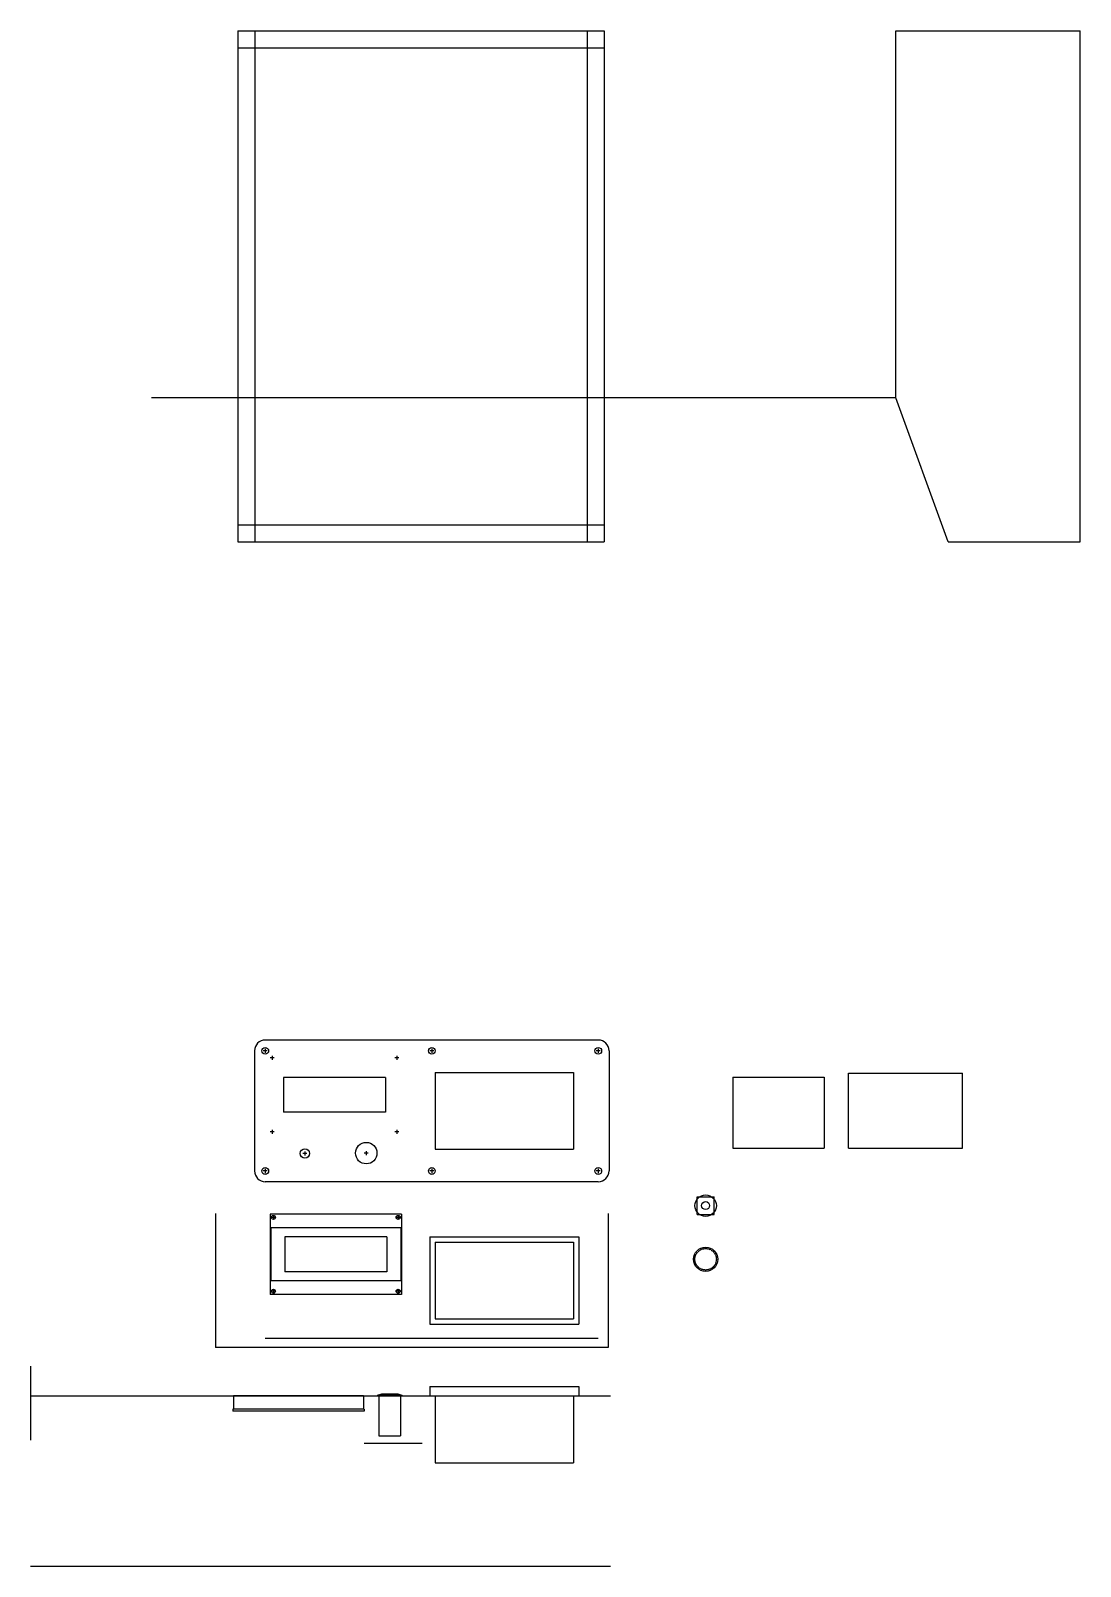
# Model space of a CAD drawing. Header units: millimetres. Extents: x -254 to 529, y -175 to 969.
import ezdxf

# ---------------------------------------------------------------- set-up
doc = ezdxf.new("R2010")
doc.units = ezdxf.units.MM
doc.header["$MEASUREMENT"] = 0
doc.linetypes.add('HIDDEN', pattern=[0.375, 0.25, -0.125])
doc.layers.add('Hidden', color=7, linetype='HIDDEN')

msp = doc.modelspace()

# ---------------------------------------------------------------- linework, layer by layer
for p, q in [((-99.4, 969.4), (-99.4, 588.4)), ((-99.4, 969.4), (173.7, 969.4)), ((-86.7, 969.4), (-86.7, 588.4)), ((161, 969.4), (161, 588.4)), ((173.7, 969.4), (173.7, 588.4)), ((391.2, 695.9), (391.2, 969.4)), ((391.2, 969.4), (528.7, 969.4)), ((528.7, 588.4), (528.7, 969.4)), ((-99.4, 956.7), (173.7, 956.7)), ((391.2, 695.9), (-163.6, 695.9)), ((430.3, 588.4), (391.2, 695.9)), ((-99.4, 601.1), (173.7, 601.1)), ((-99.4, 588.4), (173.7, 588.4)), ((430.3, 588.4), (528.7, 588.4)), ((-86.9, 209.2), (-86.9, 119.6)), ((-77.4, 209.2), (-80.4, 209.2)), ((169.4, 217.2), (-78.9, 217.2)), ((-78.9, 210.7), (-78.9, 207.7)), ((46.8, 209.2), (43.8, 209.2)), ((45.3, 210.7), (45.3, 207.7)), ((170.9, 209.2), (167.9, 209.2)), ((169.4, 210.7), (169.4, 207.7)), ((177.4, 209.2), (177.4, 119.6)), ((-72.3, 203.9), (-75.3, 203.9)), ((-72.3, 203.9), (-75.3, 203.9)), ((-73.8, 205.4), (-73.8, 202.4)), ((-73.8, 205.4), (-73.8, 202.4)), ((20.7, 203.9), (17.7, 203.9)), ((19.2, 205.4), (19.2, 202.4)), ((10.7, 189.4), (-65.3, 189.4)), ((-65.3, 189.4), (-65.3, 163.4)), ((10.7, 189.4), (10.7, 163.4)), ((47.9, 192.9), (150.9, 192.9)), ((47.9, 192.9), (47.9, 135.9)), ((150.9, 192.9), (150.9, 135.9)), ((269.8, 189.6), (269.8, 136.6)), ((269.8, 189.6), (337.8, 189.6)), ((337.8, 189.6), (337.8, 136.6)), ((355.9, 136.6), (355.9, 192.6)), ((355.9, 192.6), (440.9, 192.6)), ((440.9, 136.6), (440.9, 192.6)), ((10.7, 163.4), (-65.3, 163.4)), ((-72.3, 148.9), (-75.3, 148.9)), ((-73.8, 150.4), (-73.8, 147.4)), ((20.7, 148.9), (17.7, 148.9)), ((19.2, 150.4), (19.2, 147.4)), ((-47.8, 132.7), (-50.8, 132.7)), ((-49.3, 134.2), (-49.3, 131.2)), ((-2.1, 132.9), (-5.1, 132.9)), ((-3.6, 134.4), (-3.6, 131.4)), ((47.9, 135.9), (150.9, 135.9)), ((269.8, 136.6), (337.8, 136.6)), ((355.9, 136.6), (440.9, 136.6)), ((-77.4, 119.6), (-80.4, 119.6)), ((-78.9, 121.1), (-78.9, 118.1)), ((46.8, 119.6), (43.8, 119.6)), ((45.3, 121.1), (45.3, 118.1)), ((170.9, 119.6), (167.9, 119.6)), ((169.4, 121.1), (169.4, 118.1)), ((169.4, 111.6), (-78.9, 111.6)), ((243.2, 87.2), (243.2, 100.4)), ((243.2, 100.4), (255.7, 100.4)), ((255.7, 87.2), (255.7, 100.4)), ((-116.1, 88), (-116.1, -12)), ((22.7, 87.5), (-75.3, 87.5)), ((-75.3, 87.5), (-75.3, 27.5)), ((-71.3, 85), (-74.3, 85)), ((-72.8, 86.5), (-72.8, 83.5)), ((21.7, 85), (18.7, 85)), ((20.2, 86.5), (20.2, 83.5)), ((22.7, 87.5), (22.7, 27.5)), ((176.7, 88), (176.7, -12)), ((243.2, 87.2), (255.7, 87.2)), ((-74.8, 77.2), (-74.8, 37.7)), ((22.2, 77.2), (-74.8, 77.2)), ((-64.3, 70.5), (-64.3, 44.5)), ((11.7, 70.5), (-64.3, 70.5)), ((11.7, 70.5), (11.7, 44.5)), ((22.2, 77.2), (22.2, 37.7)), ((43.9, 70.5), (154.9, 70.5)), ((43.9, 70.5), (43.9, 5.5)), ((154.9, 70.5), (154.9, 5.5)), ((47.9, 66.5), (150.9, 66.5)), ((47.9, 66.5), (47.9, 9.5)), ((150.9, 66.5), (150.9, 9.5)), ((22.2, 37.7), (-74.8, 37.7)), ((11.7, 44.5), (-64.3, 44.5)), ((22.7, 27.5), (-75.3, 27.5)), ((-71.3, 30), (-74.3, 30)), ((-72.8, 31.5), (-72.8, 28.5)), ((21.7, 30), (18.7, 30)), ((20.2, 31.5), (20.2, 28.5)), ((43.9, 5.5), (154.9, 5.5)), ((47.9, 9.5), (150.9, 9.5)), ((169.4, -5.3), (-78.9, -5.3)), ((176.7, -12), (-116.1, -12)), ((-253.8, -25.8), (-253.8, -81)), ((43.9, -41), (43.9, -48)), ((43.9, -41), (154.9, -41)), ((154.9, -41), (154.9, -48)), ((-253.8, -48), (178.5, -48)), ((-5.6, -48), (-102.6, -48)), ((-102.6, -48), (-102.6, -57.9)), ((-5.6, -48), (-5.6, -57.9)), ((4.9, -47.5), (7.9, -46.5)), ((4.9, -47.5), (4.9, -48)), ((4.9, -47.5), (22.9, -47.5)), ((4.9, -48), (22.9, -48)), ((5.9, -48), (5.9, -77.7)), ((7.9, -46.5), (19.9, -46.5)), ((19.9, -46.5), (22.9, -47.5)), ((21.9, -48), (21.9, -77.7)), ((22.9, -47.5), (22.9, -48)), ((43.9, -48), (154.9, -48)), ((47.9, -48), (47.9, -98)), ((150.9, -48), (150.9, -98)), ((-5.1, -57.9), (-103.1, -57.9)), ((-103.1, -57.9), (-103.1, -59.5)), ((-5.1, -59.5), (-103.1, -59.5)), ((-5.1, -57.9), (-5.1, -59.5)), ((5.9, -77.7), (21.9, -77.7)), ((-5.2, -83.3), (38, -83.3)), ((47.9, -98), (150.9, -98)), ((-253.8, -175), (178.5, -175))]:
    msp.add_line(p, q)
for centre, radius in [((-78.9, 209.2), 2.5), ((45.3, 209.2), 2.5), ((169.4, 209.2), 2.5), ((-3.6, 132.9), 8), ((-49.3, 132.7), 3.5), ((-78.9, 119.6), 2.5), ((45.3, 119.6), 2.5), ((169.4, 119.6), 2.5), ((249.4, 93.8), 8), ((249.4, 93.8), 3), ((-72.8, 85), 1.5), ((20.2, 85), 1.5), ((-150.7, 65.5), 0), ((249.4, 53.8), 9), ((-72.8, 30), 1.5), ((20.2, 30), 1.5)]:
    msp.add_circle(centre, radius)
for centre, start, end in [((-78.9, 209.2), 90, 180), ((169.4, 209.2), 0, 90), ((-78.9, 119.6), 180, 270), ((169.4, 119.6), 270, 360)]:
    msp.add_arc(centre, 8, start, end)
at = {"layer": 'Hidden'}
msp.add_circle((249.4, 53.8), 8, dxfattribs=at)

doc.saveas('drawing.dxf')
